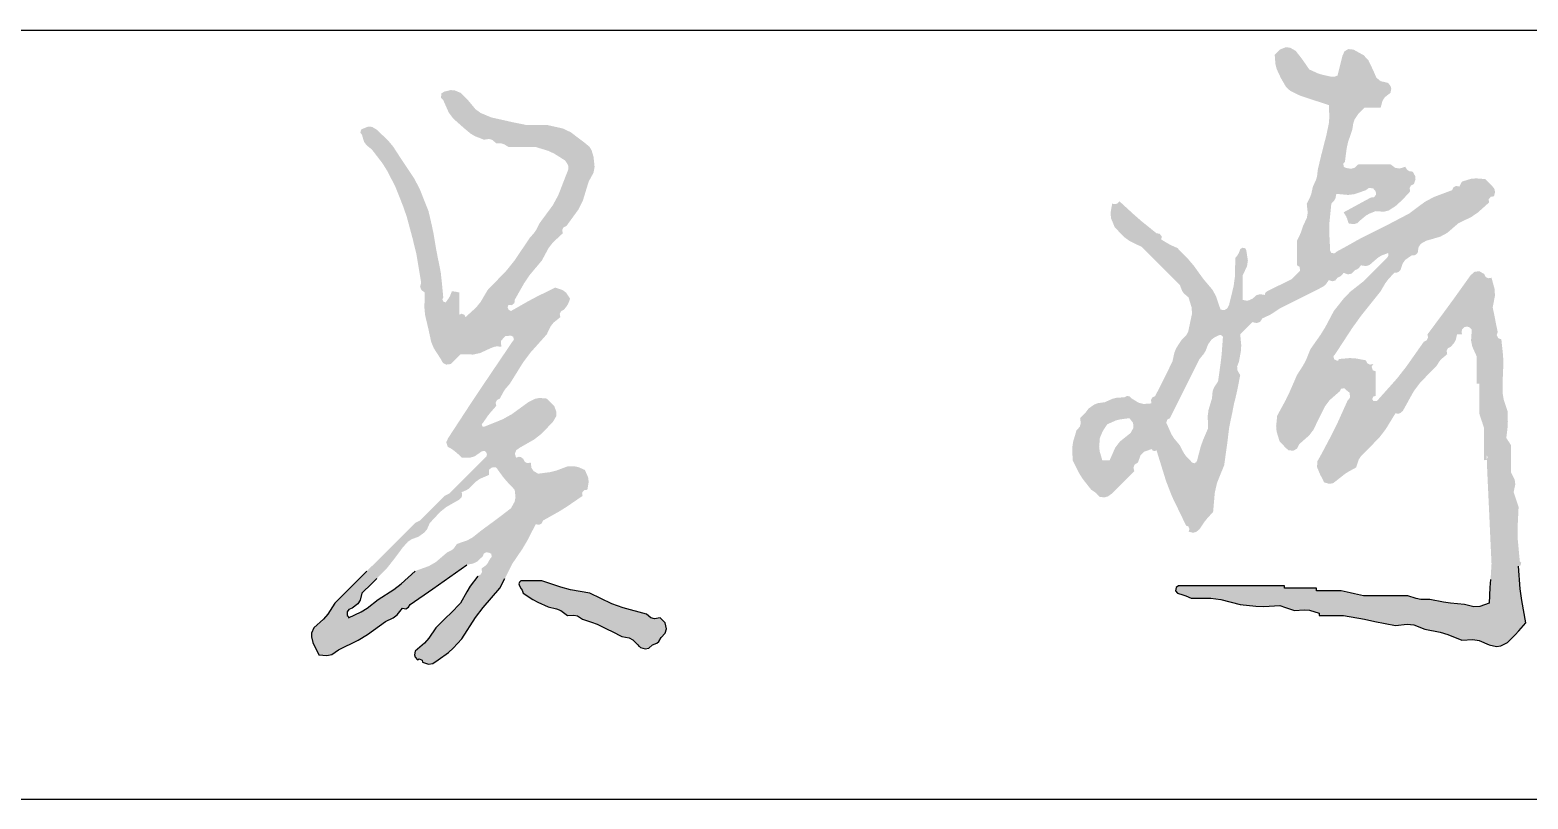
# Model space of a CAD drawing. Extents: x 4579863 to 4663963, y -547270 to -273670.
# Drawn here: x 4622131 to 4623398, y -344775 to -344125 of the extents above; entities that cross this region are included whole.
import ezdxf

# ---------------------------------------------------------------- set-up
doc = ezdxf.new("R2010")
doc.units = 0
doc.header["$LTSCALE"] = 1000
doc.header["$MEASUREMENT"] = 0
doc.layers.get('0').update_dxf_attribs({"linetype": 'CONTINUOUS'})

msp = doc.modelspace()

# ---------------------------------------------------------------- hatches: boundary and pattern name
h = msp.add_hatch(color=256)
h.dxf.hatch_style = 1
h.paths.add_polyline_path([(4622574, -344372.4), (4622579.8, -344367.7), (4622579.3, -344364.9), (4622580.4, -344362.7), (4622582.9, -344361.4), (4622585.5, -344358), (4622586.6, -344356.1), (4622588.1, -344352.1), (4622584.6, -344346.9), (4622581.6, -344344.7), (4622575.6, -344342.7), (4622560.4, -344350.1), (4622552.9, -344354.1), (4622538.1, -344362.5), (4622536.1, -344361.5), (4622535.2, -344359.4), (4622536, -344357.3), (4622538.7, -344357.6), (4622541, -344355.8), (4622541.2, -344353.1), (4622549.2, -344339), (4622553.8, -344332.2), (4622564.2, -344319.8), (4622569.7, -344309.6), (4622573.4, -344304.7), (4622581.9, -344296.8), (4622581.4, -344294.1), (4622582.5, -344291.9), (4622585, -344290.6), (4622594.9, -344277), (4622598.9, -344269.1), (4622603.8, -344253.1), (4622607.9, -344245.6), (4622608.8, -344240.7), (4622607.9, -344232.2), (4622606.2, -344226.5), (4622604.3, -344223.5), (4622599.6, -344219.7), (4622588.6, -344211.4), (4622581.8, -344208.2), (4622568.3, -344205.2), (4622561.3, -344205.2), (4622557.7, -344205.2), (4622550.6, -344205.2), (4622538.9, -344202.8), (4622533.1, -344201.5), (4622521.4, -344198.9), (4622512.4, -344195.1), (4622508, -344191.9), (4622501.7, -344184.3), (4622499.2, -344181.8), (4622497.9, -344180.6), (4622495.4, -344178.1), (4622490.4, -344176), (4622487.1, -344175.8), (4622481.9, -344177), (4622479.3, -344178.5), (4622478.8, -344182.2), (4622480.8, -344184.3), (4622485.4, -344194.7), (4622489.1, -344199.7), (4622497.5, -344207.2), (4622503.8, -344212.5), (4622507.5, -344214.7), (4622515.2, -344217.7), (4622519.5, -344217.1), (4622522.3, -344217.9), (4622525.6, -344220.8), (4622530, -344220.9), (4622532.4, -344221.6), (4622536, -344223.9), (4622545.2, -344223.9), (4622549.8, -344223.9), (4622559, -344223.9), (4622569.5, -344227.1), (4622574.7, -344229.5), (4622584, -344235.4), (4622586.4, -344239.3), (4622586.7, -344242.5), (4622585, -344246.8), (4622578.1, -344264.6), (4622573.4, -344273.2), (4622562.1, -344288.5), (4622559.4, -344293.9), (4622557.7, -344296.4), (4622553.7, -344301), (4622541.2, -344319.7), (4622534, -344328.6), (4622518.3, -344344.8), (4622512.3, -344355), (4622508.4, -344359.7), (4622499.6, -344367.7), (4622498.6, -344365.7), (4622496.4, -344364.8), (4622494.4, -344365.6), (4622494.4, -344358.1), (4622494.4, -344354.4), (4622494.4, -344346.9), (4622491.9, -344346.3), (4622490.6, -344346.1), (4622488.1, -344345.8), (4622486.5, -344349.8), (4622485.4, -344351.7), (4622482.9, -344355.2), (4622481.1, -344354.8), (4622480, -344352.7), (4622480.8, -344351), (4622480, -344342.7), (4622479.6, -344338.5), (4622478.7, -344330.2), (4622477.1, -344321.9), (4622476.2, -344317.7), (4622474.6, -344309.3), (4622472.5, -344296.8), (4622471.2, -344290.5), (4622468.3, -344278.1), (4622461, -344259.7), (4622456.4, -344250.8), (4622445.4, -344234.3), (4622438.3, -344223.4), (4622434, -344218.3), (4622424.6, -344209.3), (4622420.6, -344206.9), (4622417.4, -344206.6), (4622413.1, -344208.3), (4622411.2, -344209.2), (4622410.7, -344211.9), (4622412, -344213.5), (4622413.7, -344219.3), (4622415.7, -344222.2), (4622420.4, -344226), (4622429.4, -344237.7), (4622433.4, -344244.1), (4622440.2, -344257.3), (4622447, -344274.4), (4622450, -344283.2), (4622454.8, -344301), (4622456, -344306), (4622456.6, -344308.5), (4622457.9, -344313.5), (4622459.6, -344323.5), (4622460.4, -344328.5), (4622462.1, -344338.5), (4622461.2, -344342), (4622462.3, -344344.8), (4622465.2, -344346.9), (4622464.8, -344359.4), (4622465.4, -344365.9), (4622468.3, -344378.1), (4622470.6, -344388.7), (4622472.8, -344394), (4622478.7, -344403.1), (4622480.5, -344406.4), (4622483.4, -344407.8), (4622487.1, -344407.3), (4622490.4, -344404), (4622492.1, -344402.3), (4622495.4, -344399), (4622506, -344399.3), (4622511.8, -344398.1), (4622521.4, -344393.7), (4622524.6, -344392.6), (4622526.4, -344392.4), (4622529.8, -344392.7), (4622529.7, -344387.7), (4622533.1, -344383.8), (4622538.1, -344383.3), (4622540, -344384.3), (4622540.5, -344386.9), (4622539.2, -344388.5), (4622517.3, -344420.9), (4622506.4, -344437.1), (4622485, -344469.8), (4622483.3, -344473.4), (4622484.6, -344477.3), (4622488.1, -344479.2), (4622491.6, -344481.9), (4622493.3, -344483.4), (4622496.4, -344486.5), (4622503.4, -344486.5), (4622507.4, -344485.3), (4622513.1, -344481.3), (4622514.7, -344480.7), (4622516.1, -344481), (4622517.3, -344482.3), (4622517.7, -344484), (4622517.4, -344485.2), (4622516.2, -344486.5), (4622504.2, -344498.6), (4622498.1, -344504.6), (4622486, -344516.7), (4622484.4, -344517.5), (4622483.5, -344517.9), (4622481.9, -344518.8), (4622473.5, -344527.1), (4622469.4, -344531.3), (4622461, -344539.6), (4622459.4, -344540.4), (4622458.5, -344540.9), (4622456.9, -344541.7), (4622429.8, -344568.8), (4622416.2, -344582.3), (4622389.1, -344609.4), (4622383.2, -344618.6), (4622379.5, -344622.9), (4622371.4, -344630.3), (4622369.4, -344634.9), (4622369.2, -344637.9), (4622370.4, -344642.8), (4622372.5, -344646.9), (4622373.5, -344649), (4622375.6, -344653.2), (4622382.4, -344653.7), (4622386.4, -344652.7), (4622392.3, -344649), (4622408.8, -344640.6), (4622416.8, -344635.8), (4622431.8, -344625), (4622438.5, -344621.8), (4622441.7, -344619.3), (4622446.4, -344613.6), (4622449.2, -344614.1), (4622451.4, -344612.9), (4622452.7, -344610.5), (4622471.9, -344597.2), (4622481.5, -344590.5), (4622500.6, -344577.1), (4622506.6, -344575.8), (4622509.8, -344574.1), (4622514.2, -344569.8), (4622515.1, -344567.6), (4622516.9, -344566.5), (4622519.4, -344566.7), (4622521.3, -344567.6), (4622521.8, -344570.3), (4622520.4, -344571.9), (4622518.3, -344575.8), (4622516.7, -344577.6), (4622513.1, -344580.2), (4622513.6, -344583), (4622512.5, -344585.2), (4622510, -344586.5), (4622503.5, -344595.2), (4622500.6, -344599.8), (4622495.4, -344609.4), (4622487.1, -344617.8), (4622482.9, -344621.9), (4622474.6, -344630.3), (4622468.6, -344639.1), (4622464.9, -344643.2), (4622456.9, -344650.1), (4622456.4, -344653), (4622456.9, -344655.1), (4622458.9, -344657.3), (4622460.5, -344656.4), (4622462.9, -344657.6), (4622463.1, -344659.4), (4622468.4, -344661), (4622472.1, -344660.4), (4622476.6, -344657.3), (4622485.3, -344651.1), (4622489.3, -344647.5), (4622496.4, -344639.6), (4622508.1, -344621.6), (4622514.6, -344613), (4622528.7, -344596.9), (4622532.9, -344588.6), (4622535, -344584.4), (4622539.2, -344576.1), (4622547.9, -344563.3), (4622551.9, -344556.5), (4622559, -344542.7), (4622561.7, -344543.2), (4622563.9, -344542.1), (4622565.2, -344539.6), (4622578.9, -344531.9), (4622585.6, -344527.7), (4622598.6, -344518.8), (4622598.2, -344516.1), (4622600.1, -344513.8), (4622602.7, -344513.6), (4622603.8, -344506.9), (4622603.3, -344503), (4622600.6, -344496.9), (4622595.2, -344494.5), (4622592, -344493.8), (4622586, -344493.8), (4622576.4, -344497.4), (4622571.3, -344498.7), (4622561, -344500), (4622557.1, -344497.7), (4622555.4, -344495.1), (4622554.8, -344490.6), (4622552, -344491.1), (4622549.8, -344490), (4622548.5, -344487.5), (4622546.5, -344486), (4622544.7, -344485.7), (4622542.3, -344486.5), (4622541.4, -344483), (4622542.5, -344480.2), (4622545.4, -344478.1), (4622557.8, -344471), (4622563.6, -344466.5), (4622573.5, -344456.3), (4622576.3, -344451.5), (4622576.5, -344447.8), (4622574.6, -344442.7), (4622572.1, -344440.2), (4622570.8, -344439), (4622568.3, -344436.5), (4622562, -344436), (4622558.4, -344436.7), (4622552.7, -344439.6), (4622538.8, -344449.7), (4622531.1, -344454), (4622515.2, -344460.4), (4622513.9, -344460.1), (4622513.3, -344458.3), (4622514.2, -344457.3), (4622518.4, -344451.2), (4622520.7, -344448.3), (4622525.6, -344442.7), (4622525.1, -344440), (4622526.3, -344437.7), (4622528.7, -344436.5), (4622531.5, -344431.1), (4622533.2, -344428.5), (4622537.1, -344424), (4622548.1, -344406.3), (4622554.4, -344397.8), (4622568.3, -344382.3), (4622571.5, -344375.6)])
h.paths.add_polyline_path([(4622523, -344494.5), (4622525.6, -344494.8), (4622531.3, -344502.7), (4622534.5, -344506.5), (4622541.2, -344513.6), (4622541.9, -344519.9), (4622541.2, -344523.6), (4622538.1, -344529.2), (4622528.2, -344536.8), (4622523.2, -344540.5), (4622513.1, -344547.9), (4622505.7, -344553.8), (4622501.3, -344556.3), (4622492.3, -344559.4), (4622489.8, -344563.1), (4622487.9, -344564.7), (4622483.9, -344566.7), (4622474.4, -344574.8), (4622468.6, -344578.1), (4622456.9, -344582.3), (4622445.3, -344593), (4622438.9, -344597.9), (4622425.6, -344606.3), (4622416.4, -344613.7), (4622411.3, -344616.9), (4622400.6, -344621.9), (4622400.7, -344621), (4622400.4, -344620.3), (4622399.5, -344619.8), (4622399.5, -344616.8), (4622400.9, -344614.7), (4622403.7, -344613.6), (4622408.4, -344609.9), (4622410.4, -344606.9), (4622412, -344601.1), (4622420.4, -344592.7), (4622424.6, -344588.6), (4622432.9, -344580.2), (4622438.4, -344573.2), (4622441.1, -344569.7), (4622446.4, -344562.5), (4622450.8, -344557.6), (4622453.8, -344555.5), (4622460, -344553.2), (4622464.8, -344549.7), (4622467, -344547.1), (4622469.4, -344541.7), (4622478.1, -344532.4), (4622483.3, -344528.2), (4622494.4, -344521.9), (4622496.2, -344520), (4622496.7, -344518.3), (4622496.4, -344515.6), (4622499, -344514.5), (4622500.3, -344513.9), (4622502.7, -344512.5), (4622508.4, -344506.7), (4622511.9, -344504.3), (4622519.4, -344501.1), (4622519.4, -344499.4), (4622519.4, -344498.6), (4622519.4, -344496.9), (4622521.3, -344495.1)], flags=16)
h.paths.add_polyline_path([(4622623.3, -344609.9), (4622604.8, -344601.1), (4622588.3, -344598.1), (4622580.1, -344596), (4622564.2, -344590.7), (4622557.1, -344590.7), (4622553.5, -344590.7), (4622546.5, -344590.7), (4622545.2, -344591.8), (4622544.8, -344593.2), (4622545.4, -344594.8), (4622546.8, -344597.3), (4622547.4, -344598.5), (4622548.5, -344601.1), (4622556.5, -344606.3), (4622560.7, -344608.6), (4622569.4, -344612.5), (4622576.5, -344614.1), (4622580.1, -344615.7), (4622586, -344619.8), (4622591.2, -344619.5), (4622594.2, -344620.2), (4622598.6, -344623), (4622603.6, -344624.6), (4622606.1, -344625.5), (4622611.1, -344627.1), (4622619.4, -344631.3), (4622623.6, -344633.4), (4622631.9, -344637.5), (4622637.9, -344638.7), (4622641.2, -344640.4), (4622645.4, -344644.8), (4622646.3, -344645.7), (4622646.7, -344646.1), (4622647.5, -344646.9), (4622651.6, -344648.1), (4622654.6, -344647.5), (4622657.9, -344644.8), (4622661.4, -344643.3), (4622663.1, -344641.8), (4622665.2, -344638.6), (4622668.6, -344634.7), (4622669.5, -344631.1), (4622668.4, -344626.1), (4622666.7, -344624.4), (4622665.9, -344623.6), (4622664.2, -344621.9), (4622659.5, -344622.7), (4622656.4, -344621.8), (4622652.7, -344618.8), (4622633, -344613.5)])
h.paths.add_polyline_path([(4623393, -344607.1), (4623391.7, -344597.4), (4623390.4, -344578.2), (4623392, -344577.6), (4623392.6, -344575.3), (4623391.4, -344574), (4623389.7, -344555.7), (4623389.5, -344546.5), (4623390.4, -344528.1), (4623388.7, -344523.1), (4623387.9, -344520.6), (4623386.2, -344515.6), (4623387.6, -344509.1), (4623387.1, -344505), (4623384.1, -344499), (4623384.1, -344489.8), (4623384.1, -344485.2), (4623384.1, -344476.1), (4623382.5, -344473.6), (4623381.6, -344472.3), (4623380, -344469.8), (4623381.1, -344460.7), (4623381.3, -344456.1), (4623381, -344446.9), (4623377.8, -344437.3), (4623376.9, -344432), (4623376.9, -344421.9), (4623377.5, -344407.7), (4623377.3, -344400.5), (4623375.8, -344386.4), (4623373.2, -344385.5), (4623371.9, -344382.9), (4623372.7, -344380.2), (4623371, -344371.9), (4623370.2, -344367.7), (4623368.5, -344359.4), (4623370.4, -344349.5), (4623370.1, -344344), (4623367.5, -344334.4), (4623364.7, -344334.8), (4623362.5, -344333.7), (4623361.2, -344331.2), (4623357.3, -344328.9), (4623353.2, -344329.3), (4623349.8, -344332.3), (4623335.4, -344352.4), (4623328.1, -344362.4), (4623313.3, -344382.3), (4623313.8, -344385), (4623312.7, -344387.3), (4623310.2, -344388.5), (4623295.5, -344409.4), (4623287.6, -344419.5), (4623270.6, -344438.5), (4623269.3, -344438.5), (4623268.7, -344438.5), (4623267.5, -344438.5), (4623266.5, -344436.9), (4623267.7, -344434.6), (4623269.5, -344434.4), (4623269.5, -344426), (4623269.5, -344421.9), (4623269.5, -344413.5), (4623267.1, -344412.6), (4623266, -344409.5), (4623267.5, -344407.3), (4623264.7, -344407.8), (4623262.5, -344406.7), (4623261.2, -344404.2), (4623252.2, -344402.5), (4623247.4, -344402.3), (4623238.3, -344403.1), (4623238.2, -344404), (4623237, -344404.6), (4623236.2, -344404.2), (4623234.3, -344403.2), (4623233.8, -344400.6), (4623235.2, -344399), (4623249.6, -344377), (4623257.3, -344366.3), (4623273.7, -344345.8), (4623277.6, -344339.1), (4623280, -344335.9), (4623285.2, -344330.2), (4623287.4, -344330), (4623288.7, -344329.5), (4623290.4, -344328.1), (4623292.4, -344322.2), (4623294.6, -344319.2), (4623299.8, -344315.6), (4623302, -344315.5), (4623303.2, -344315), (4623305, -344313.5), (4623305.8, -344308.5), (4623307.8, -344305.6), (4623312.3, -344303.1), (4623324.1, -344299.7), (4623330, -344296.5), (4623339.3, -344288.5), (4623350.6, -344282.9), (4623356, -344279.2), (4623365.4, -344270.8), (4623365.1, -344268.1), (4623366.9, -344265.9), (4623369.6, -344265.6), (4623370.5, -344261.9), (4623369.9, -344259.2), (4623367.5, -344256.2), (4623365.4, -344254.1), (4623364.3, -344253.1), (4623362.3, -344251), (4623354.3, -344250.4), (4623350.1, -344250.8), (4623342.5, -344253.1), (4623341.6, -344254.8), (4623341.2, -344255.6), (4623340.4, -344257.3), (4623337.6, -344256.8), (4623335.4, -344257.9), (4623334.1, -344260.4), (4623318.6, -344266.2), (4623311, -344270.3), (4623297.7, -344280.2), (4623280.7, -344289.1), (4623272.1, -344293.5), (4623254.9, -344302.1), (4623247.5, -344306.3), (4623243.7, -344308.4), (4623236.2, -344312.5), (4623234.6, -344313.9), (4623231.9, -344313.3), (4623231, -344311.4), (4623230.2, -344295.6), (4623230.4, -344287.6), (4623232, -344271.8), (4623234.5, -344269.1), (4623235.5, -344267.2), (4623236.2, -344263.5), (4623246.2, -344264.4), (4623251.7, -344263.7), (4623261.2, -344260.4), (4623263.9, -344258.4), (4623267.4, -344258.9), (4623269.5, -344261.4), (4623269.9, -344264.1), (4623268, -344266.4), (4623265.4, -344266.6), (4623256.2, -344271.6), (4623251.6, -344274.1), (4623242.4, -344279.1), (4623244.6, -344282.7), (4623245.4, -344284.6), (4623246.6, -344288.5), (4623250.9, -344289.1), (4623253.8, -344288.3), (4623257, -344285.4), (4623261.5, -344281.7), (4623264.2, -344280.2), (4623269.5, -344278.1), (4623276.4, -344278.6), (4623280.4, -344277.6), (4623286.2, -344273.9), (4623291.4, -344269.2), (4623293.9, -344266.6), (4623298.7, -344261.4), (4623298.2, -344258.7), (4623299.3, -344256.4), (4623301.8, -344255.2), (4623303.2, -344251.2), (4623302.9, -344248.4), (4623300.8, -344244.7), (4623297.8, -344244.3), (4623296.1, -344243.1), (4623294.5, -344240.6), (4623289.7, -344242.1), (4623286.1, -344241.5), (4623282, -344238.5), (4623271.2, -344238.5), (4623265.8, -344238.5), (4623254.9, -344238.5), (4623251.7, -344241.4), (4623248.8, -344242.3), (4623244.5, -344241.6), (4623242.6, -344240.7), (4623242.1, -344238), (4623243.5, -344236.4), (4623244.9, -344225.4), (4623246.1, -344219.8), (4623249.7, -344209.3), (4623250.6, -344203.6), (4623251.7, -344200.6), (4623254.9, -344195.8), (4623257, -344193.7), (4623258.1, -344192.7), (4623260.2, -344190.6), (4623265.6, -344190.6), (4623268.3, -344190.6), (4623273.7, -344190.6), (4623275.3, -344184.8), (4623277.3, -344181.8), (4623282, -344178.1), (4623282.7, -344174.7), (4623282.1, -344172.4), (4623280, -344169.7), (4623273.6, -344168.2), (4623270.1, -344165.3), (4623267.5, -344159.3), (4623263.3, -344150.5), (4623259.3, -344146.3), (4623250.8, -344141.6), (4623246.5, -344141.1), (4623243.2, -344142.9), (4623241.4, -344146.8), (4623239.7, -344153.5), (4623238.9, -344156.8), (4623237.2, -344163.5), (4623235.3, -344164.2), (4623234.2, -344164.5), (4623232, -344164.5), (4623224.3, -344162.8), (4623220.5, -344161.6), (4623213.3, -344158.3), (4623208.9, -344151.9), (4623206.6, -344148.7), (4623201.8, -344142.6), (4623197.1, -344139.9), (4623193.3, -344139.6), (4623188.3, -344141.6), (4623186.6, -344143.3), (4623185.8, -344144.1), (4623184.1, -344145.8), (4623184.7, -344153.9), (4623185.8, -344158.1), (4623189.3, -344165.6), (4623193.6, -344173), (4623197.2, -344176.4), (4623204.9, -344180.2), (4623214.9, -344183.6), (4623219.9, -344185.2), (4623229.9, -344188.5), (4623230.3, -344198.5), (4623229.9, -344203.7), (4623227.9, -344213.5), (4623224.9, -344225.1), (4623223.4, -344231), (4623220.6, -344242.7), (4623219.9, -344248.7), (4623219, -344251.8), (4623216.4, -344257.3), (4623215.1, -344263.3), (4623214, -344266.3), (4623211.2, -344271.8), (4623212, -344279.4), (4623211.3, -344283.7), (4623208.1, -344290.6), (4623206.4, -344295.7), (4623205.3, -344298.3), (4623202.9, -344303.1), (4623202.9, -344311.4), (4623202.9, -344315.6), (4623202.9, -344323.9), (4623205.1, -344325.1), (4623205.6, -344328.3), (4623203.9, -344330.2), (4623201.8, -344332.3), (4623200.8, -344333.3), (4623198.7, -344335.4), (4623190.4, -344339.6), (4623186.2, -344341.6), (4623177.8, -344345.8), (4623176.6, -344346.6), (4623176, -344347.5), (4623175.8, -344348.9), (4623171.5, -344348.3), (4623168.6, -344349.2), (4623165.3, -344352.1), (4623162.3, -344353.5), (4623160.3, -344353.8), (4623157, -344353.1), (4623157, -344344.8), (4623157, -344340.6), (4623157, -344332.3), (4623160.7, -344324.7), (4623161.4, -344319.8), (4623160.1, -344311.4), (4623159.2, -344309.5), (4623156.5, -344309), (4623154.9, -344310.4), (4623153.7, -344313.5), (4623152.8, -344315.1), (4623150.8, -344317.7), (4623150.4, -344333.7), (4623149.3, -344341.7), (4623145.5, -344357.3), (4623144, -344360.3), (4623141.6, -344361.7), (4623138.3, -344361.4), (4623134.5, -344350.1), (4623131.4, -344344.5), (4623123.7, -344335.4), (4623115.7, -344324.3), (4623111.3, -344319.1), (4623101.8, -344309.3), (4623096.2, -344306.8), (4623093.5, -344305.3), (4623088.2, -344302.1), (4623088.5, -344299.4), (4623086.7, -344297.2), (4623084.1, -344296.8), (4623071.2, -344286.4), (4623065, -344281), (4623052.8, -344269.8), (4623051, -344271.6), (4623049.2, -344272.2), (4623046.6, -344271.8), (4623045.2, -344279.7), (4623045.7, -344284.2), (4623048.7, -344291.6), (4623056.5, -344299.8), (4623061.4, -344303.4), (4623071.6, -344308.3), (4623084.5, -344321.2), (4623091, -344327.7), (4623103.9, -344340.6), (4623105.7, -344345.3), (4623107.3, -344347.7), (4623111.2, -344351), (4623113.9, -344359.8), (4623114.1, -344365), (4623112.2, -344373.9), (4623110.9, -344380), (4623109.2, -344383.1), (4623104.9, -344387.5), (4623100.8, -344393.9), (4623099.2, -344397.7), (4623097.6, -344405.2), (4623091.8, -344416.9), (4623088.9, -344422.7), (4623083, -344434.4), (4623080.5, -344435.6), (4623079.4, -344437.9), (4623079.9, -344440.6), (4623073.1, -344441.1), (4623069.1, -344440.1), (4623063.2, -344436.5), (4623061.4, -344434.7), (4623059.3, -344434.3), (4623057, -344435.4), (4623050.1, -344435.9), (4623046.6, -344436.8), (4623040.3, -344439.6), (4623034.6, -344440.4), (4623031.6, -344441.5), (4623026.8, -344444.8), (4623024.1, -344448.3), (4623022.6, -344450), (4623019.5, -344453.1), (4623020.1, -344457.4), (4623019.2, -344460.3), (4623016.4, -344463.5), (4623013.5, -344473.2), (4623012.8, -344478.5), (4623013.2, -344488.6), (4623018.4, -344499.2), (4623021.6, -344504.3), (4623028.9, -344513.6), (4623032.1, -344515.7), (4623033.6, -344517), (4623036.2, -344519.8), (4623040.5, -344519.9), (4623043, -344519.2), (4623046.6, -344516.7), (4623054.1, -344509.2), (4623057.8, -344505.4), (4623065.3, -344497.9), (4623064.6, -344494.8), (4623065.7, -344492.2), (4623068.4, -344490.6), (4623070.6, -344484.5), (4623073.8, -344481.4), (4623079.9, -344479.2), (4623081, -344480.5), (4623082.5, -344480.9), (4623084.1, -344480.2), (4623092.2, -344506.3), (4623097.2, -344519.2), (4623109.1, -344543.8), (4623111.1, -344544.7), (4623112, -344546.9), (4623111.2, -344549), (4623114.9, -344549.9), (4623117.6, -344549.3), (4623120.5, -344546.9), (4623124.7, -344540.7), (4623127, -344537.8), (4623132, -344532.3), (4623133.4, -344516.1), (4623135.3, -344507.8), (4623141.4, -344492.7), (4623143.1, -344480.2), (4623144, -344474), (4623145.5, -344461.5), (4623147.2, -344453.1), (4623148.1, -344449), (4623149.7, -344440.6), (4623150.6, -344437.3), (4623151, -344435.6), (4623151.8, -344432.3), (4623153.1, -344426), (4623153.7, -344422.9), (4623154.9, -344416.7), (4623152.6, -344412.7), (4623152.3, -344409.5), (4623153.9, -344405.2), (4623155.5, -344396.2), (4623155.8, -344391.4), (4623154.9, -344382.3), (4623159.1, -344378.1), (4623161.2, -344376), (4623165.3, -344371.9), (4623168.8, -344372.7), (4623171.7, -344371.7), (4623173.7, -344368.7), (4623179.8, -344365.9), (4623182.7, -344364.2), (4623188.3, -344360.4), (4623201.6, -344353.7), (4623208.3, -344350.4), (4623221.6, -344343.7), (4623225.5, -344341.6), (4623227.3, -344340), (4623229.9, -344336.4), (4623232.8, -344337.4), (4623235.3, -344336.7), (4623237.2, -344334.4), (4623239.7, -344333.2), (4623240.8, -344332.3), (4623242.4, -344330.2), (4623246, -344331.6), (4623249.1, -344330.9), (4623251.8, -344328.1), (4623254.2, -344327), (4623255.4, -344326), (4623257, -344323.9), (4623261.3, -344324.5), (4623264.2, -344323.7), (4623267.5, -344320.8), (4623271.9, -344317.1), (4623274.5, -344315.6), (4623280, -344313.5), (4623280.3, -344315.2), (4623280, -344316.4), (4623278.9, -344317.7), (4623271, -344325.6), (4623267, -344329.6), (4623259.1, -344337.5), (4623248, -344346.2), (4623242.9, -344351.4), (4623234.1, -344362.5), (4623227, -344375.9), (4623223, -344382.4), (4623214.3, -344394.8), (4623210.6, -344403.9), (4623208.2, -344408.4), (4623202.9, -344416.7), (4623196.8, -344430.7), (4623193.5, -344437.6), (4623186.2, -344451), (4623185.3, -344459.8), (4623185.7, -344464.5), (4623188.3, -344472.9), (4623191.2, -344475.8), (4623192.6, -344477.3), (4623195.6, -344480.2), (4623199.8, -344480.6), (4623203, -344478.8), (4623204.9, -344475), (4623213.2, -344467.7), (4623216.8, -344463), (4623221.6, -344453.1), (4623226.8, -344442.8), (4623230.6, -344437.8), (4623239.3, -344430.2), (4623240.1, -344428.3), (4623243, -344427.7), (4623244.5, -344429.2), (4623247.4, -344431.6), (4623247.9, -344435.5), (4623245.6, -344438.5), (4623237.4, -344456.7), (4623233, -344465.7), (4623223.7, -344483.3), (4623220.2, -344489.5), (4623219.9, -344494.5), (4623222.7, -344501.1), (4623224, -344503.5), (4623224.7, -344504.7), (4623225.8, -344507.3), (4623230.3, -344508.6), (4623233.5, -344508), (4623237.2, -344505.2), (4623243.1, -344500.5), (4623246.3, -344498.4), (4623252.9, -344494.8), (4623255.1, -344488.2), (4623257.2, -344485), (4623262.2, -344480.2), (4623273.1, -344468.8), (4623278, -344462.4), (4623286.2, -344449), (4623288.8, -344449.3), (4623290.5, -344448.7), (4623292.5, -344446.9), (4623301.6, -344430.5), (4623307.4, -344422.7), (4623320.6, -344409.4), (4623323.7, -344404.7), (4623325.7, -344402.6), (4623330, -344399), (4623329.5, -344396.2), (4623330.6, -344394), (4623333.1, -344392.7), (4623336.1, -344389.1), (4623337.3, -344386.8), (4623338.3, -344382.3), (4623340, -344382.3), (4623340.8, -344382.3), (4623342.5, -344382.3), (4623342.2, -344379.7), (4623342.7, -344377.9), (4623344.6, -344376), (4623347.2, -344375.7), (4623348.9, -344376.3), (4623350.8, -344378.1), (4623350.2, -344387.4), (4623351.2, -344392.5), (4623355, -344401), (4623355, -344410.2), (4623355, -344414.8), (4623355, -344424), (4623355.8, -344424), (4623356.2, -344424), (4623357.1, -344424), (4623357.1, -344434), (4623357.1, -344439), (4623357.1, -344449), (4623358.7, -344454), (4623359.6, -344456.5), (4623361.2, -344461.5), (4623361.2, -344472.3), (4623361.2, -344477.7), (4623361.2, -344488.6), (4623363.1, -344488.4), (4623363.5, -344487.6), (4623363.3, -344484.4), (4623364.3, -344486), (4623363.5, -344487.6), (4623363.7, -344493.6), (4623363.9, -344498.1), (4623364.3, -344507.3), (4623365.6, -344534.8), (4623366.2, -344548.6), (4623367.5, -344576.1), (4623366.7, -344589.4), (4623366.2, -344596.1), (4623365.4, -344609.4), (4623357.6, -344612.3), (4623352.6, -344612.6), (4623344.6, -344610.5), (4623332.8, -344609.5), (4623326.9, -344608.7), (4623315.4, -344606.3), (4623307.8, -344606.3), (4623303.8, -344605.6), (4623296.6, -344603.2), (4623281.6, -344603.2), (4623274.1, -344603.2), (4623259.1, -344603.2), (4623251.6, -344601.5), (4623247.9, -344600.7), (4623240.4, -344599), (4623232, -344599), (4623227.9, -344599), (4623219.5, -344599), (4623219.5, -344598.2), (4623219.5, -344597.7), (4623219.5, -344596.9), (4623208.7, -344596.9), (4623203.3, -344596.9), (4623192.4, -344596.9), (4623192.4, -344596.1), (4623192.4, -344595.7), (4623192.4, -344594.8), (4623156.6, -344594.8), (4623138.7, -344594.8), (4623102.8, -344594.8), (4623100.8, -344596.3), (4623100.3, -344599), (4623101.8, -344601.1), (4623106.5, -344602.4), (4623108.8, -344603.2), (4623113.3, -344605.2), (4623130.1, -344605.3), (4623138.6, -344606.4), (4623154.9, -344610.5), (4623168.2, -344612.1), (4623174.9, -344612.3), (4623188.3, -344611.5), (4623193.3, -344613.2), (4623195.8, -344614), (4623200.8, -344615.7), (4623209.1, -344615), (4623213.6, -344615.4), (4623221.6, -344617.8), (4623221.6, -344618.6), (4623221.6, -344619), (4623221.6, -344619.8), (4623229.9, -344619.8), (4623234.1, -344619.8), (4623242.4, -344619.8), (4623260, -344623.1), (4623268.7, -344624.8), (4623286.2, -344628.2), (4623296.2, -344627.1), (4623301.7, -344627.8), (4623311.2, -344631.3), (4623324, -344633.9), (4623330.4, -344635.8), (4623342.5, -344640.7), (4623351.8, -344640.1), (4623356.9, -344641), (4623365.4, -344644.8), (4623371.6, -344646), (4623375.3, -344645.5), (4623381, -344642.8), (4623387.5, -344636.3), (4623390.6, -344632.9), (4623396.6, -344626.1)])
h.paths.add_polyline_path([(4623117.8, -344490.3), (4623116.1, -344491.2), (4623114.3, -344490.6), (4623109.3, -344485.5), (4623107.1, -344482.4), (4623103.9, -344476.1), (4623098.8, -344470), (4623096.7, -344466.6), (4623093.5, -344459.4), (4623092.3, -344457), (4623093.2, -344454.3), (4623095.5, -344453.1), (4623105.5, -344433.1), (4623110.5, -344423.1), (4623120.5, -344403.1), (4623124.2, -344398.6), (4623125.7, -344396), (4623127.8, -344390.6), (4623130.4, -344387), (4623132.2, -344385.4), (4623136.2, -344383.3), (4623137.8, -344382.7), (4623139.2, -344383.1), (4623140.3, -344384.4), (4623139.2, -344399.4), (4623138.3, -344406.9), (4623136.2, -344421.9), (4623132.8, -344427), (4623131.6, -344430.3), (4623131, -344436.5), (4623128.1, -344446.1), (4623127.4, -344451.4), (4623127.8, -344461.5), (4623123.3, -344472), (4623121.4, -344477.5), (4623118.5, -344488.6)], flags=16)
h.paths.add_polyline_path([(4623064.6, -344461.2), (4623062.2, -344465.6), (4623053.1, -344472.9), (4623049.2, -344478), (4623044.5, -344488.6), (4623042, -344488.6), (4623040.7, -344488.6), (4623038.2, -344488.6), (4623036.1, -344481.3), (4623035.6, -344477.3), (4623036.2, -344469.8), (4623038.2, -344465), (4623039.5, -344462.7), (4623042.4, -344458.3), (4623049.5, -344455.1), (4623053.4, -344454.1), (4623061.2, -344453.1), (4623064.3, -344457.1)], flags=16)

# ---------------------------------------------------------------- linework, layer by layer
for p, q in [((4620262.8, -344125), (4631262.8, -344125)), ((4620342.8, -344125), (4631342.8, -344125)), ((4622481.5, -344590.5), (4622500.6, -344577.1)), ((4622416.2, -344582.3), (4622389.1, -344609.4)), ((4622424.6, -344588.6), (4622420.4, -344592.7)), ((4622445.3, -344593), (4622456.9, -344582.3)), ((4622510, -344586.5), (4622503.5, -344595.2)), ((4622528.7, -344596.9), (4622532.9, -344588.6)), ((4623366.7, -344589.4), (4623366.2, -344596.1)), ((4623391.7, -344597.4), (4623390.4, -344578.2)), ((4622412, -344601.1), (4622410.4, -344606.9)), ((4622420.4, -344592.7), (4622412, -344601.1)), ((4622425.6, -344606.3), (4622438.9, -344597.9)), ((4622438.9, -344597.9), (4622445.3, -344593)), ((4622452.7, -344610.5), (4622471.9, -344597.2)), ((4622471.9, -344597.2), (4622481.5, -344590.5)), ((4622500.6, -344599.8), (4622495.4, -344609.4)), ((4622503.5, -344595.2), (4622500.6, -344599.8)), ((4622514.6, -344613), (4622528.7, -344596.9)), ((4622545.2, -344591.8), (4622544.8, -344593.2)), ((4622544.8, -344593.2), (4622545.4, -344594.8)), ((4622546.5, -344590.7), (4622545.2, -344591.8)), ((4622545.4, -344594.8), (4622546.8, -344597.3)), ((4622553.5, -344590.7), (4622546.5, -344590.7)), ((4622546.8, -344597.3), (4622547.4, -344598.5)), ((4622547.4, -344598.5), (4622548.5, -344601.1)), ((4622548.5, -344601.1), (4622556.5, -344606.3)), ((4622557.1, -344590.7), (4622553.5, -344590.7)), ((4622564.2, -344590.7), (4622557.1, -344590.7)), ((4622580.1, -344596), (4622564.2, -344590.7)), ((4622588.3, -344598.1), (4622580.1, -344596)), ((4622604.8, -344601.1), (4622588.3, -344598.1)), ((4622623.3, -344609.9), (4622604.8, -344601.1)), ((4623100.8, -344596.3), (4623100.3, -344599)), ((4623100.3, -344599), (4623101.8, -344601.1)), ((4623102.8, -344594.8), (4623100.8, -344596.3)), ((4623101.8, -344601.1), (4623106.5, -344602.4)), ((4623138.7, -344594.8), (4623102.8, -344594.8)), ((4623106.5, -344602.4), (4623108.8, -344603.2)), ((4623156.6, -344594.8), (4623138.7, -344594.8)), ((4623192.4, -344594.8), (4623156.6, -344594.8)), ((4623192.4, -344595.7), (4623192.4, -344594.8)), ((4623192.4, -344596.1), (4623192.4, -344595.7)), ((4623192.4, -344596.9), (4623192.4, -344596.1)), ((4623203.3, -344596.9), (4623192.4, -344596.9)), ((4623208.7, -344596.9), (4623203.3, -344596.9)), ((4623219.5, -344596.9), (4623208.7, -344596.9)), ((4623219.5, -344597.7), (4623219.5, -344596.9)), ((4623219.5, -344598.2), (4623219.5, -344597.7)), ((4623219.5, -344599), (4623219.5, -344598.2)), ((4623227.9, -344599), (4623219.5, -344599)), ((4623232, -344599), (4623227.9, -344599)), ((4623240.4, -344599), (4623232, -344599)), ((4623247.9, -344600.7), (4623240.4, -344599)), ((4623251.6, -344601.5), (4623247.9, -344600.7)), ((4623259.1, -344603.2), (4623251.6, -344601.5)), ((4623366.2, -344596.1), (4623365.4, -344609.4)), ((4623393, -344607.1), (4623391.7, -344597.4)), ((4622389.1, -344609.4), (4622383.2, -344618.6)), ((4622400.9, -344614.7), (4622399.5, -344616.8)), ((4622403.7, -344613.6), (4622400.9, -344614.7)), ((4622408.4, -344609.9), (4622403.7, -344613.6)), ((4622410.4, -344606.9), (4622408.4, -344609.9)), ((4622411.3, -344616.9), (4622416.4, -344613.7)), ((4622416.4, -344613.7), (4622425.6, -344606.3)), ((4622441.7, -344619.3), (4622446.4, -344613.6)), ((4622446.4, -344613.6), (4622449.2, -344614.1)), ((4622449.2, -344614.1), (4622451.4, -344612.9)), ((4622451.4, -344612.9), (4622452.7, -344610.5)), ((4622495.4, -344609.4), (4622487.1, -344617.8)), ((4622508.1, -344621.6), (4622514.6, -344613)), ((4622556.5, -344606.3), (4622560.7, -344608.6)), ((4622560.7, -344608.6), (4622569.4, -344612.5)), ((4622569.4, -344612.5), (4622576.5, -344614.1)), ((4622576.5, -344614.1), (4622580.1, -344615.7)), ((4622580.1, -344615.7), (4622586, -344619.8)), ((4622633, -344613.5), (4622623.3, -344609.9)), ((4622652.7, -344618.8), (4622633, -344613.5)), ((4623108.8, -344603.2), (4623113.3, -344605.2)), ((4623113.3, -344605.2), (4623130.1, -344605.3)), ((4623130.1, -344605.3), (4623138.6, -344606.4)), ((4623138.6, -344606.4), (4623154.9, -344610.5)), ((4623154.9, -344610.5), (4623168.2, -344612.1)), ((4623168.2, -344612.1), (4623174.9, -344612.3)), ((4623174.9, -344612.3), (4623188.3, -344611.5)), ((4623188.3, -344611.5), (4623193.3, -344613.2)), ((4623193.3, -344613.2), (4623195.8, -344614)), ((4623195.8, -344614), (4623200.8, -344615.7)), ((4623200.8, -344615.7), (4623209.1, -344615)), ((4623209.1, -344615), (4623213.6, -344615.4)), ((4623213.6, -344615.4), (4623221.6, -344617.8)), ((4623274.1, -344603.2), (4623259.1, -344603.2)), ((4623281.6, -344603.2), (4623274.1, -344603.2)), ((4623296.6, -344603.2), (4623281.6, -344603.2)), ((4623303.8, -344605.6), (4623296.6, -344603.2)), ((4623307.8, -344606.3), (4623303.8, -344605.6)), ((4623315.4, -344606.3), (4623307.8, -344606.3)), ((4623326.9, -344608.7), (4623315.4, -344606.3)), ((4623332.8, -344609.5), (4623326.9, -344608.7)), ((4623344.6, -344610.5), (4623332.8, -344609.5)), ((4623352.6, -344612.6), (4623344.6, -344610.5)), ((4623357.6, -344612.3), (4623352.6, -344612.6)), ((4623365.4, -344609.4), (4623357.6, -344612.3)), ((4623396.6, -344626.1), (4623393, -344607.1)), ((4622379.5, -344622.9), (4622371.4, -344630.3)), ((4622383.2, -344618.6), (4622379.5, -344622.9)), ((4622399.5, -344616.8), (4622399.5, -344619.8)), ((4622399.5, -344619.8), (4622400.4, -344620.3)), ((4622400.4, -344620.3), (4622400.7, -344621)), ((4622400.6, -344621.9), (4622411.3, -344616.9)), ((4622400.7, -344621), (4622400.6, -344621.9)), ((4622416.8, -344635.8), (4622431.8, -344625)), ((4622431.8, -344625), (4622438.5, -344621.8)), ((4622438.5, -344621.8), (4622441.7, -344619.3)), ((4622482.9, -344621.9), (4622474.6, -344630.3)), ((4622487.1, -344617.8), (4622482.9, -344621.9)), ((4622496.4, -344639.6), (4622508.1, -344621.6)), ((4622586, -344619.8), (4622591.2, -344619.5)), ((4622591.2, -344619.5), (4622594.2, -344620.2)), ((4622594.2, -344620.2), (4622598.6, -344623)), ((4622598.6, -344623), (4622603.6, -344624.6)), ((4622603.6, -344624.6), (4622606.1, -344625.5)), ((4622606.1, -344625.5), (4622611.1, -344627.1)), ((4622611.1, -344627.1), (4622619.4, -344631.3)), ((4622656.4, -344621.8), (4622652.7, -344618.8)), ((4622659.5, -344622.7), (4622656.4, -344621.8)), ((4622664.2, -344621.9), (4622659.5, -344622.7)), ((4622665.9, -344623.6), (4622664.2, -344621.9)), ((4622666.7, -344624.4), (4622665.9, -344623.6)), ((4622668.4, -344626.1), (4622666.7, -344624.4)), ((4622669.5, -344631.1), (4622668.4, -344626.1)), ((4623221.6, -344617.8), (4623221.6, -344618.6)), ((4623221.6, -344618.6), (4623221.6, -344619)), ((4623221.6, -344619), (4623221.6, -344619.8)), ((4623221.6, -344619.8), (4623229.9, -344619.8)), ((4623229.9, -344619.8), (4623234.1, -344619.8)), ((4623234.1, -344619.8), (4623242.4, -344619.8)), ((4623242.4, -344619.8), (4623260, -344623.1)), ((4623260, -344623.1), (4623268.7, -344624.8)), ((4623268.7, -344624.8), (4623286.2, -344628.2)), ((4623286.2, -344628.2), (4623296.2, -344627.1)), ((4623296.2, -344627.1), (4623301.7, -344627.8)), ((4623301.7, -344627.8), (4623311.2, -344631.3)), ((4623390.6, -344632.9), (4623396.6, -344626.1)), ((4622369.4, -344634.9), (4622369.2, -344637.9)), ((4622369.2, -344637.9), (4622370.4, -344642.8)), ((4622371.4, -344630.3), (4622369.4, -344634.9)), ((4622392.3, -344649), (4622408.8, -344640.6)), ((4622408.8, -344640.6), (4622416.8, -344635.8)), ((4622468.6, -344639.1), (4622464.9, -344643.2)), ((4622474.6, -344630.3), (4622468.6, -344639.1)), ((4622489.3, -344647.5), (4622496.4, -344639.6)), ((4622619.4, -344631.3), (4622623.6, -344633.4)), ((4622623.6, -344633.4), (4622631.9, -344637.5)), ((4622631.9, -344637.5), (4622637.9, -344638.7)), ((4622637.9, -344638.7), (4622641.2, -344640.4)), ((4622641.2, -344640.4), (4622645.4, -344644.8)), ((4622663.1, -344641.8), (4622665.2, -344638.6)), ((4622665.2, -344638.6), (4622668.6, -344634.7)), ((4622668.6, -344634.7), (4622669.5, -344631.1)), ((4623311.2, -344631.3), (4623324, -344633.9)), ((4623324, -344633.9), (4623330.4, -344635.8)), ((4623330.4, -344635.8), (4623342.5, -344640.7)), ((4623342.5, -344640.7), (4623351.8, -344640.1)), ((4623351.8, -344640.1), (4623356.9, -344641)), ((4623381, -344642.8), (4623387.5, -344636.3)), ((4623387.5, -344636.3), (4623390.6, -344632.9)), ((4622370.4, -344642.8), (4622372.5, -344646.9)), ((4622372.5, -344646.9), (4622373.5, -344649)), ((4622373.5, -344649), (4622375.6, -344653.2)), ((4622375.6, -344653.2), (4622382.4, -344653.7)), ((4622382.4, -344653.7), (4622386.4, -344652.7)), ((4622386.4, -344652.7), (4622392.3, -344649)), ((4622456.9, -344650.1), (4622456.4, -344653)), ((4622456.4, -344653), (4622456.9, -344655.1)), ((4622464.9, -344643.2), (4622456.9, -344650.1)), ((4622476.6, -344657.3), (4622485.3, -344651.1)), ((4622485.3, -344651.1), (4622489.3, -344647.5)), ((4622645.4, -344644.8), (4622646.3, -344645.7)), ((4622646.3, -344645.7), (4622646.7, -344646.1)), ((4622646.7, -344646.1), (4622647.5, -344646.9)), ((4622647.5, -344646.9), (4622651.6, -344648.1)), ((4622651.6, -344648.1), (4622654.6, -344647.5)), ((4622654.6, -344647.5), (4622657.9, -344644.8)), ((4622657.9, -344644.8), (4622661.4, -344643.3)), ((4622661.4, -344643.3), (4622663.1, -344641.8)), ((4623356.9, -344641), (4623365.4, -344644.8)), ((4623365.4, -344644.8), (4623371.6, -344646)), ((4623371.6, -344646), (4623375.3, -344645.5)), ((4623375.3, -344645.5), (4623381, -344642.8)), ((4622456.9, -344655.1), (4622458.9, -344657.3)), ((4622458.9, -344657.3), (4622460.5, -344656.4)), ((4622460.5, -344656.4), (4622462.9, -344657.6)), ((4622462.9, -344657.6), (4622463.1, -344659.4)), ((4622463.1, -344659.4), (4622468.4, -344661)), ((4622468.4, -344661), (4622472.1, -344660.4)), ((4622472.1, -344660.4), (4622476.6, -344657.3)), ((4620262.8, -344775), (4625762.8, -344775))]:
    msp.add_line(p, q)

doc.saveas('drawing.dxf')
